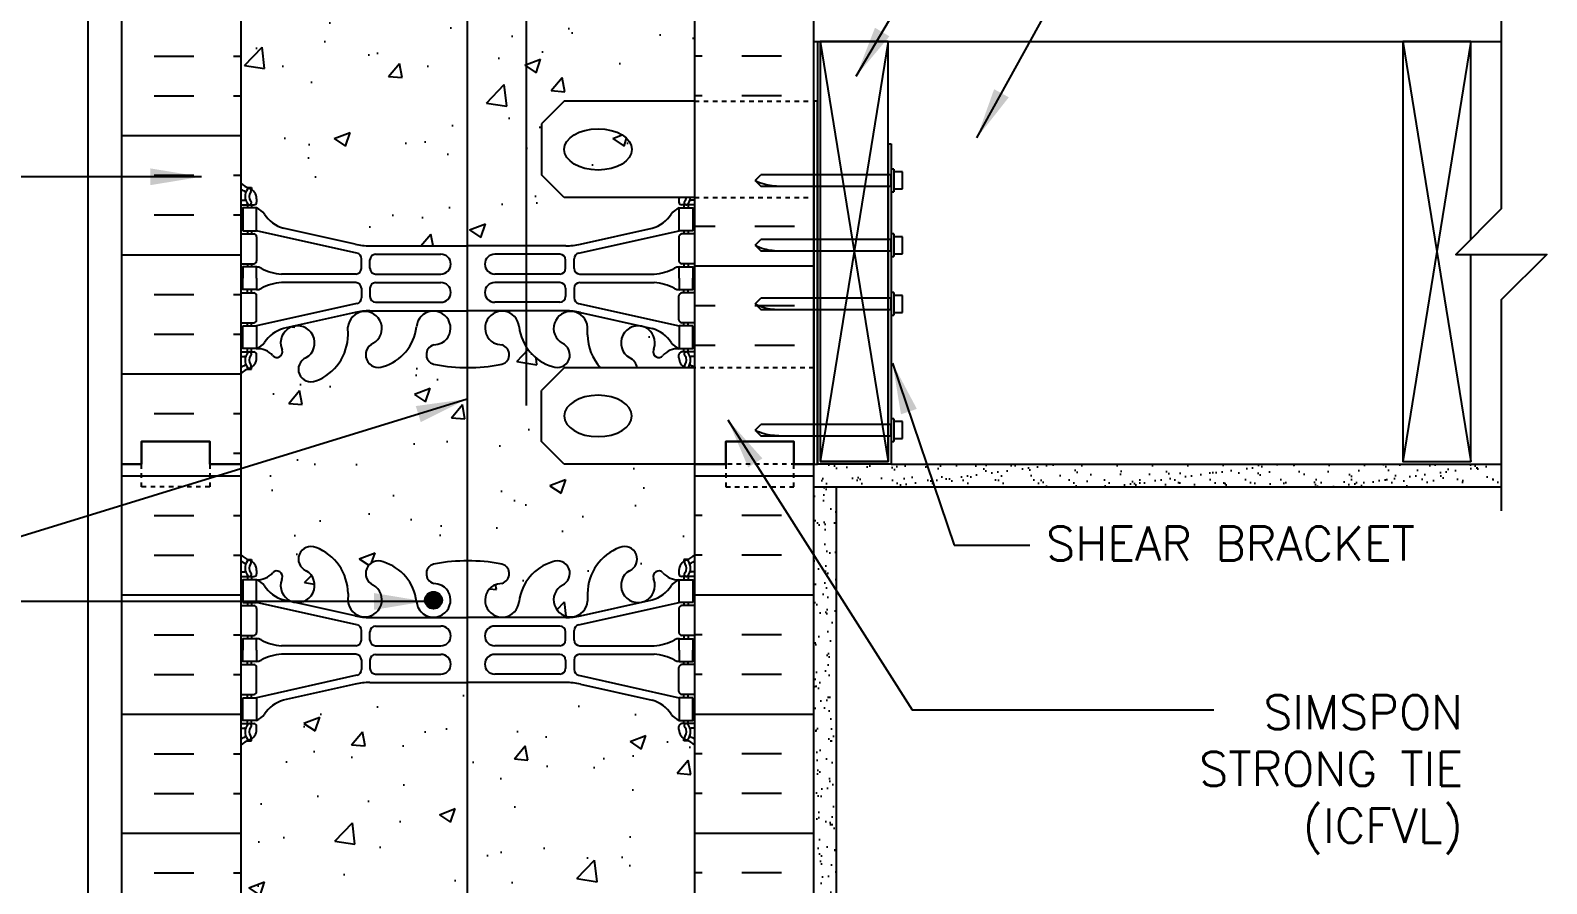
# Model space of a CAD drawing. Header units: inches. Extents: x 82.9 to 133.5, y 0.2 to 65.5.
# Drawn here: x 100.05 to 133.47, y 28.27 to 47.08 of the extents above; entities that cross this region are included whole.
import ezdxf

# ---------------------------------------------------------------- set-up
doc = ezdxf.new("R2010")
doc.units = ezdxf.units.IN
doc.header["$LTSCALE"] = 0.5
doc.header["$MEASUREMENT"] = 0
doc.linetypes.add('DASHED2', pattern=[0.375, 0.25, -0.125])
doc.linetypes.add('HIDDEN2', pattern=[0.1875, 0.125, -0.0625])
for name, color, linetype in [('HATCH', 12, 'Continuous'), ('line25', 2, 'Continuous'), ('LINE3', 3, 'Continuous'), ('LINE50', 5, 'Continuous'), ('LINE9', 9, 'Continuous'), ('TEXT', 4, 'Continuous'), ('Web_Edge', 9, 'Continuous')]:
    doc.layers.add(name, color=color, linetype=linetype)
doc.styles.add('DIM', font='romans.shx', dxfattribs={"width": 0.7})
doc.styles.add('ROMANS', font='romans.shx', dxfattribs={"height": 1.125})
doc.dimstyles.new('ext_12', dxfattribs={"dimscale": 12, "dimtxt": 0.09375, "dimasz": 0.09375, "dimexe": 0.09375, "dimexo": 0.0625, "dimgap": 0.0625, "dimtad": 1, "dimdec": 1, "dimzin": 3, "dimdsep": 46, "dimlunit": 4, "dimtxsty": 'DIM', "dimcen": 0.09, "dimdle": 0.09375, "dimclrt": 4, "dimadec": 0, "dimazin": 0, "dimtfac": 1, "dimtdec": 1, "dimtmove": 2, "dimatfit": 3, "dimfxl": 1, "dimfrac": 2, "dimtolj": 1, "dimtzin": 0, "dimarcsym": 0})
pattern_1 = [(37.5, (60.01686, 18.26224), (-0.0157483, 0.481706), [0, -0.38, 0, -0.425, 0, -0.40625]), (7.5, (60.01686, 18.26224), (0.442444, 0.7055365), [0, -0.205, 0, -0.3425, 0, -0.13125]), (327.5, (59.70936, 18.26224), (0.7785355, 0.0014148), [0, -0.125, 0, -0.45, 0, -0.5875]), (317.5, (59.70936, 18.26224), (0.7515317, 0.219419), [0, -0.0625, 0, -0.295, 0, -0.3375])]

msp = doc.modelspace()

# ---------------------------------------------------------------- hatches: boundary and pattern name
at = {"layer": 'HATCH'}
h = msp.add_hatch(dxfattribs=at)
h.set_pattern_fill('AR-CONC', color=256, scale=0.5)
h.paths.add_polyline_path([(114.693, 21.516, 0.08841), (114.547, 21.614), (114.457, 21.614), (114.457, 21.655, -0.249069), (114.347, 21.863), (114.347, 21.93, -0.414214), (114.409, 21.993), (114.457, 21.993), (114.457, 22.063), (114.352, 22.063, 0.231736), (113.994, 21.912, -0.8344), (113.783, 22.037), (113.794, 22.058, 2.155404), (113.256, 21.864, -1), (113.042, 21.353, -0.311223), (112.333, 22.369), (112.334, 22.534, 1.661382), (111.773, 22.181, -1), (111.559, 21.67, -0.30095), (110.823, 22.542, 1.661382), (110.262, 22.19, 0.055617), (110.441, 22.144, -0.843243), (110.407, 21.712, -0.047544), (109.693, 21.647, -0.047544), (108.979, 21.712, -0.843243), (108.945, 22.144, 0.055617), (109.124, 22.19, 1.661382), (108.563, 22.542, -0.30095), (107.827, 21.67, -1), (107.613, 22.181, 1.661382), (107.052, 22.534), (107.053, 22.369, -0.311223), (106.344, 21.353, -1), (106.13, 21.864, 2.155404), (105.591, 22.058), (105.603, 22.037, -0.834375), (105.392, 21.912, 0.23174), (105.034, 22.063), (104.929, 22.063), (104.929, 21.993), (104.976, 21.993, -0.414214), (105.039, 21.93), (105.039, 21.863, -0.249069), (104.929, 21.655), (104.929, 21.614), (104.839, 21.614, 0.088416), (104.693, 21.516), (104.693, 19.516), (108.568, 19.516), (109.568, 20.516), (109.568, 19.516), (109.568, 18.516), (110.568, 19.516), (114.693, 19.516)])
h.paths.add_polyline_path([(114.693, 31.324, 0.08841), (114.547, 31.421), (114.457, 31.421), (114.457, 31.463, -0.249069), (114.347, 31.67), (114.347, 31.738, -0.414214), (114.409, 31.8), (114.457, 31.8), (114.457, 31.87), (114.352, 31.87, -0.155529), (114.176, 32.004, 0.180914), (113.758, 32.316), (112.178, 32.669, 0.054974), (111.851, 32.705), (109.693, 32.705), (107.535, 32.705, 0.054974), (107.208, 32.669), (105.627, 32.316, 0.180914), (105.21, 32.004, -0.155529), (105.034, 31.87), (104.929, 31.87), (104.929, 31.8), (104.976, 31.8, -0.414214), (105.039, 31.738), (105.039, 31.67, -0.249069), (104.929, 31.463), (104.929, 31.421), (104.839, 31.421, 0.088416), (104.693, 31.324), (104.693, 25.709, 0.088416), (104.839, 25.611), (104.929, 25.611), (104.929, 25.57, -0.249069), (105.039, 25.363), (105.039, 25.295, -0.414214), (104.976, 25.233), (104.929, 25.233), (104.929, 25.163), (105.034, 25.163, -0.155529), (105.21, 25.029, 0.180914), (105.627, 24.717), (107.208, 24.364, 0.054974), (107.535, 24.328), (109.693, 24.328), (111.851, 24.328, 0.054974), (112.178, 24.364), (113.758, 24.717, 0.180914), (114.176, 25.029, -0.155529), (114.352, 25.163), (114.457, 25.163), (114.457, 25.233), (114.409, 25.233, -0.414214), (114.347, 25.295), (114.347, 25.363, -0.249069), (114.457, 25.57), (114.457, 25.611), (114.547, 25.611, 0.08841), (114.693, 25.709)])
h.paths.add_polyline_path([(114.693, 37.516), (111.818, 37.516), (111.318, 38.016), (111.318, 39.141), (111.818, 39.641), (112.617, 39.641, -0.184932), (112.333, 40.369), (112.334, 40.534, 1.661382), (111.773, 40.181, -1), (111.559, 39.67, -0.30095), (110.823, 40.542, 1.661382), (110.262, 40.19, 0.055617), (110.441, 40.144, -0.843243), (110.407, 39.712, -0.047544), (109.693, 39.647, -0.047544), (108.979, 39.712, -0.843243), (108.945, 40.144, 0.055617), (109.124, 40.19, 1.661382), (108.563, 40.542, -0.30095), (107.827, 39.67, -1), (107.613, 40.181, 1.661382), (107.052, 40.534), (107.053, 40.369, -0.311223), (106.344, 39.353, -1), (106.13, 39.864, 2.155404), (105.591, 40.058), (105.603, 40.037, -0.834375), (105.392, 39.912, 0.23174), (105.034, 40.063), (104.929, 40.063), (104.929, 39.993), (104.976, 39.993, -0.414214), (105.039, 39.93), (105.039, 39.863, -0.249069), (104.929, 39.655), (104.929, 39.614), (104.839, 39.614, 0.088416), (104.693, 39.516), (104.693, 37.516), (104.693, 35.516, 0.088416), (104.839, 35.419), (104.929, 35.419), (104.929, 35.377, -0.249069), (105.039, 35.17), (105.039, 35.103, -0.414214), (104.976, 35.04), (104.929, 35.04), (104.929, 34.97), (105.034, 34.97, 0.231736), (105.392, 35.121, -0.8344), (105.603, 34.996), (105.591, 34.974, 2.155404), (106.13, 35.169, -1), (106.344, 35.68, -0.311223), (107.053, 34.664), (107.052, 34.499, 1.661382), (107.613, 34.852, -1), (107.827, 35.363, -0.30095), (108.563, 34.49, 1.661382), (109.124, 34.843, 0.055617), (108.945, 34.889, -0.843243), (108.979, 35.321, -0.047544), (109.693, 35.386, -0.047544), (110.407, 35.321, -0.843243), (110.441, 34.889, 0.055617), (110.262, 34.843, 1.661382), (110.823, 34.49, -0.30095), (111.559, 35.363, -1), (111.773, 34.852, 1.661382), (112.334, 34.499), (112.333, 34.664, -0.311223), (113.042, 35.68, -1), (113.256, 35.169, 2.155404), (113.794, 34.974), (113.783, 34.996, -0.834375), (113.994, 35.121, 0.23174), (114.352, 34.97), (114.457, 34.97), (114.457, 35.04), (114.409, 35.04, -0.414214), (114.347, 35.103), (114.347, 35.17, -0.249069), (114.457, 35.377), (114.457, 35.419), (114.547, 35.419, 0.08841), (114.693, 35.516)])
h.paths.add_polyline_path([(113.783, 40.037), (113.794, 40.058, 2.155404), (113.256, 39.864, -0.270238), (113.424, 39.641), (114.457, 39.641), (114.457, 39.655, -0.249069), (114.347, 39.863), (114.347, 39.93, -0.414214), (114.409, 39.993), (114.457, 39.993), (114.457, 40.063), (114.352, 40.063, 0.231736), (113.994, 39.912, -0.8344)], flags=17)
h.paths.add_polyline_path([(114.693, 49.324, 0.08841), (114.547, 49.421), (114.457, 49.421), (114.457, 49.463, -0.249069), (114.347, 49.67), (114.347, 49.738, -0.414214), (114.409, 49.8), (114.457, 49.8), (114.457, 49.87), (114.352, 49.87, -0.155529), (114.176, 50.004, 0.180914), (113.758, 50.316), (112.178, 50.669, 0.054974), (111.851, 50.705), (109.693, 50.705), (107.535, 50.705, 0.054974), (107.208, 50.669), (105.627, 50.316, 0.180914), (105.21, 50.004, -0.155529), (105.034, 49.87), (104.929, 49.87), (104.929, 49.8), (104.976, 49.8, -0.414214), (105.039, 49.738), (105.039, 49.67, -0.249069), (104.929, 49.463), (104.929, 49.421), (104.839, 49.421, 0.088416), (104.693, 49.324), (104.693, 43.709, 0.088416), (104.839, 43.611), (104.929, 43.611), (104.929, 43.57, -0.249069), (105.039, 43.363), (105.039, 43.295, -0.414214), (104.976, 43.233), (104.929, 43.233), (104.929, 43.163), (105.034, 43.163, -0.155529), (105.21, 43.029, 0.180914), (105.627, 42.717), (107.208, 42.364, 0.054974), (107.535, 42.328), (109.693, 42.328), (111.851, 42.328, 0.054974), (112.178, 42.364), (113.758, 42.717, 0.180914), (114.176, 43.029, -0.155529), (114.352, 43.163), (114.457, 43.163), (114.457, 43.233), (114.409, 43.233, -0.414214), (114.347, 43.295), (114.347, 43.363, -0.028911), (114.349, 43.391), (111.818, 43.391), (111.318, 43.891), (111.318, 45.016), (111.818, 45.516), (114.693, 45.516)])
h.paths.add_polyline_path([(114.693, 55.516), (114.693, 55.545, 0.520567), (114.61, 55.545, 0.520567), (114.521, 55.545, 0.520567), (114.39, 55.545, 0.520567), (114.29, 55.503, 0.520567), (114.085, 55.503, 0.520567), (113.891, 55.503, 0.520567), (113.671, 55.503, 0.520567), (113.492, 55.503, 0.520567), (113.393, 55.503, 0.520567), (113.235, 55.503, 0.520567), (113.083, 55.503, 0.520567), (112.936, 55.503, 0.520567), (112.758, 55.503, 0.272614), (112.693, 55.533, 0.272614), (112.628, 55.503, 0.520567), (112.449, 55.503, 0.520567), (112.303, 55.503, 0.520567), (112.15, 55.503, 0.520567), (111.993, 55.503, 0.520567), (111.893, 55.503, 0.520567), (111.715, 55.503, 0.520567), (111.495, 55.503, 0.520567), (111.3, 55.503, 0.520567), (111.096, 55.503, 0.520567), (110.996, 55.545, 0.520567), (110.865, 55.545, 0.520567), (110.776, 55.545, 0.520567), (110.693, 55.545, 0.520567), (110.61, 55.545, 0.520567), (110.521, 55.545, 0.520567), (110.39, 55.545, 0.520567), (110.29, 55.503, 0.520567), (110.085, 55.503, 0.520567), (109.891, 55.503, 0.520567), (109.671, 55.503, 0.520567), (109.492, 55.503, 0.520567), (109.393, 55.503, 0.520567), (109.235, 55.503, 0.520567), (109.083, 55.503, 0.520567), (108.936, 55.503, 0.520567), (108.758, 55.503, 0.520567), (108.643, 55.503, 0.520567), (108.553, 55.503, 0.520567), (108.433, 55.503, 0.520567), (108.317, 55.503, 0.520567), (108.212, 55.503, 0.520567), (107.906, 55.503, 0.520567), (107.796, 55.503, 0.520567), (107.549, 55.503, 0.520567), (107.35, 55.503, 0.520567), (107.14, 55.503, 0.520567), (106.862, 55.503, 0.520567), (106.673, 55.503, 0.520567), (106.579, 55.503, 0.520567), (106.353, 55.503, 0.520567), (106.232, 55.503, 0.520567), (106.023, 55.503, 0.520567), (105.813, 55.503, 0.520567), (105.687, 55.503, 0.520567), (105.561, 55.503, 0.520567), (105.351, 55.503, 0.520567), (105.246, 55.503, 0.520567), (105.062, 55.503, 0.520567), (104.942, 55.503, 0.432813), (104.693, 55.516), (104.693, 53.516, 0.088416), (104.839, 53.419), (104.929, 53.419), (104.929, 53.377, -0.249069), (105.039, 53.17), (105.039, 53.103, -0.414214), (104.976, 53.04), (104.929, 53.04), (104.929, 52.97), (105.034, 52.97, 0.231736), (105.392, 53.121, -0.8344), (105.603, 52.996), (105.591, 52.974, 2.155404), (106.13, 53.169, -1), (106.344, 53.68, -0.311223), (107.053, 52.664), (107.052, 52.499, 1.661382), (107.613, 52.852, -1), (107.827, 53.363, -0.30095), (108.563, 52.49, 1.661382), (109.124, 52.843, 0.055617), (108.945, 52.889, -0.843243), (108.979, 53.321, -0.047544), (109.693, 53.386, -0.047544), (110.407, 53.321, -0.843243), (110.441, 52.889, 0.055617), (110.262, 52.843, 1.661382), (110.823, 52.49, -0.30095), (111.559, 53.363, -1), (111.773, 52.852, 1.661382), (112.334, 52.499), (112.333, 52.664, -0.311223), (113.042, 53.68, -1), (113.256, 53.169, 2.155404), (113.794, 52.974), (113.783, 52.996, -0.834375), (113.994, 53.121, 0.23174), (114.352, 52.97), (114.457, 52.97), (114.457, 53.04), (114.409, 53.04, -0.414214), (114.347, 53.103), (114.347, 53.17, -0.249069), (114.457, 53.377), (114.457, 53.419), (114.547, 53.419, 0.08841), (114.693, 53.516)])
h.paths.add_polyline_path([(114.693, 57.516, 0.08841), (114.547, 57.614), (114.457, 57.614), (114.457, 57.655, -0.249069), (114.347, 57.863), (114.347, 57.93, -0.414214), (114.409, 57.993), (114.457, 57.993), (114.457, 58.063), (114.352, 58.063, 0.231736), (113.994, 57.912, -0.8344), (113.783, 58.037), (113.794, 58.058, 2.155404), (113.256, 57.864, -1), (113.042, 57.353, -0.311223), (112.333, 58.369), (112.334, 58.534, 1.661382), (111.773, 58.181, -1), (111.559, 57.67, -0.30095), (110.823, 58.542, 1.661382), (110.262, 58.19, 0.055617), (110.441, 58.144, -0.843243), (110.407, 57.712, -0.047544), (109.693, 57.647, -0.047544), (108.979, 57.712, -0.843243), (108.945, 58.144, 0.055617), (109.124, 58.19, 1.661382), (108.563, 58.542, -0.30095), (107.827, 57.67, -1), (107.613, 58.181, 1.661382), (107.052, 58.534), (107.053, 58.369, -0.311223), (106.344, 57.353, -1), (106.13, 57.864, 2.155404), (105.591, 58.058), (105.603, 58.037, -0.834375), (105.392, 57.912, 0.23174), (105.034, 58.063), (104.929, 58.063), (104.929, 57.993), (104.976, 57.993, -0.414214), (105.039, 57.93), (105.039, 57.863, -0.249069), (104.929, 57.655), (104.929, 57.614), (104.839, 57.614, 0.088416), (104.693, 57.516), (104.693, 55.516, -0.432813), (104.942, 55.503, -0.520567), (105.062, 55.503, -0.520567), (105.246, 55.503, -0.520567), (105.351, 55.503, -0.520567), (105.561, 55.503, -0.520567), (105.687, 55.503, -0.520567), (105.813, 55.503, -0.520567), (106.023, 55.503, -0.520567), (106.232, 55.503, -0.520567), (106.353, 55.503, -0.520567), (106.579, 55.503, -0.520567), (106.673, 55.503, -0.520567), (106.862, 55.503, -0.520567), (107.14, 55.503, -0.520567), (107.35, 55.503, -0.520567), (107.549, 55.503, -0.520567), (107.796, 55.503, -0.520567), (107.906, 55.503, -0.520567), (108.212, 55.503, -0.520567), (108.317, 55.503, -0.520567), (108.433, 55.503, -0.520567), (108.553, 55.503, -0.520567), (108.643, 55.503, -0.520567), (108.758, 55.503, -0.520567), (108.936, 55.503, -0.520567), (109.083, 55.503, -0.520567), (109.235, 55.503, -0.520567), (109.393, 55.503, -0.520567), (109.492, 55.503, -0.520567), (109.671, 55.503, -0.520567), (109.891, 55.503, -0.520567), (110.085, 55.503, -0.520567), (110.29, 55.503, -0.520567), (110.39, 55.545, -0.520567), (110.521, 55.545, -0.520567), (110.61, 55.545, -0.520567), (110.693, 55.545, -0.520567), (110.776, 55.545, -0.520567), (110.865, 55.545, -0.520567), (110.996, 55.545, -0.520567), (111.096, 55.503, -0.520567), (111.3, 55.503, -0.520567), (111.495, 55.503, -0.520567), (111.715, 55.503, -0.520567), (111.893, 55.503, -0.520567), (111.993, 55.503, -0.520567), (112.15, 55.503, -0.520567), (112.303, 55.503, -0.520567), (112.449, 55.503, -0.520567), (112.628, 55.503, -0.272614), (112.693, 55.533, -0.272614), (112.758, 55.503, -0.520567), (112.936, 55.503, -0.520567), (113.083, 55.503, -0.520567), (113.235, 55.503, -0.520567), (113.393, 55.503, -0.520567), (113.492, 55.503, -0.520567), (113.671, 55.503, -0.520567), (113.891, 55.503, -0.520567), (114.085, 55.503, -0.520567), (114.29, 55.503, -0.520567), (114.39, 55.545, -0.520567), (114.521, 55.545, -0.520567), (114.61, 55.545, -0.520567), (114.693, 55.545)])
h.paths.add_polyline_path([(114.457, 61.611), (114.547, 61.611, 0.08841), (114.693, 61.709), (114.693, 64.469), (110.568, 64.469), (109.568, 63.469), (109.568, 65.469), (108.568, 64.469), (104.693, 64.469), (104.693, 61.709, 0.088416), (104.839, 61.611), (104.929, 61.611), (104.929, 61.57, -0.249069), (105.039, 61.363), (105.039, 61.295, -0.414214), (104.976, 61.233), (104.929, 61.233), (104.929, 61.163), (105.034, 61.163, -0.155529), (105.21, 61.029, 0.180914), (105.627, 60.717), (107.208, 60.364, 0.054974), (107.535, 60.328), (109.693, 60.328), (111.851, 60.328, 0.054974), (112.178, 60.364), (113.758, 60.717, 0.180914), (114.176, 61.029, -0.155529), (114.352, 61.163), (114.457, 61.163), (114.457, 61.233), (114.409, 61.233, -0.414214), (114.347, 61.295), (114.347, 61.363, -0.249069), (114.457, 61.57)])
h = msp.add_hatch(dxfattribs=at)
h.set_pattern_fill('INSUL', color=256, scale=7, style=0)
h.set_pattern_definition([(0, (-2821.4687, -359.493), (0, 2.625), []), (0, (-2821.4687, -358.618), (0, 2.625), [0.875, -0.875]), (0, (-2821.4687, -357.743), (0, 2.625), [0.875, -0.875])])
h.paths.add_polyline_path([(102.068, 37.516), (102.505, 37.516), (102.505, 38.016), (104.005, 38.016), (104.005, 37.516), (104.693, 37.516), (104.693, 55.516), (104.005, 55.516), (104.005, 56.016), (102.505, 56.016), (102.505, 55.516), (102.068, 55.516)])
h = msp.add_hatch(dxfattribs=at)
h.set_pattern_fill('INSUL', color=256, scale=7, style=0)
h.set_pattern_definition([(180, (3040.8544, -359.493), (0, 2.625), []), (180, (3040.8544, -358.618), (0, 2.625), [0.875, -0.875]), (180, (3040.8544, -357.743), (0, 2.625), [0.875, -0.875])])
h.paths.add_polyline_path([(114.693, 45.516), (117.318, 45.516), (117.318, 55.516), (116.88, 55.516), (116.88, 56.016), (115.38, 56.016), (115.38, 55.516), (114.693, 55.516)])
h = msp.add_hatch(dxfattribs=at)
h.set_pattern_fill('AR-CONC', color=256, scale=0.5, style=0)
h.set_pattern_definition([(50, (-76.9897, 24.948), (3.5863, -0.31376), [0.375, -4.125]), (355, (-76.9897, 24.948), (-0.69376, 3.76096), [0.3, -3.3]), (100.4514, (-76.6908, 24.9218), (2.89255, 3.4472), [0.3187, -3.50571]), (46.1842, (-76.9897, 25.948), (5.33621, -0.8276), [0.5625, -6.1875]), (96.6356, (-76.545, 25.879), (4.67331, 4.87059), [0.47805, -5.25856]), (351.1842, (-76.9897, 25.948), (4.67331, 4.8706), [0.45, -4.95]), (21, (-76.4897, 25.698), (2.984535, -2.013094), [0.375, -4.125]), (326, (-76.4897, 25.698), (1.21658, 3.62575), [0.3, -3.3]), (71.4514, (-76.241, 25.53), (4.20111, 1.61265), [0.3187, -3.50571]), (37.5, (-76.9897, 24.9479), (0.060799, 1.664469), [0, -3.26, 0, -3.35, 0, -3.3125]), (7.5, (-76.9897, 24.9479), (1.315348, 1.972059), [0, -1.91, 0, -3.185, 0, -1.2625]), (327.5, (-78.1047, 24.9479), (2.669112, -0.112774), [0, -1.25, 0, -3.9, 0, -5.175]), (317.5, (-78.6047, 24.948), (2.91593, 0.500525), [0, -1.625, 0, -2.59, 0, -3.675])])
edge = h.paths.add_edge_path()
edge.add_ellipse((112.564, 44.454), major_axis=(-0.746, 0), ratio=0.610344, start_angle=0, end_angle=360)
h = msp.add_hatch(dxfattribs=at)
h.set_pattern_fill('INSUL', color=256, scale=7, style=0)
h.set_pattern_definition([(0, (60.0169, 18.2622), (0, 2.625), []), (0, (60.0169, 19.1372), (0, 2.625), [0.875, -0.875]), (0, (60.0169, 20.0122), (0, 2.625), [0.875, -0.875])])
h.paths.add_polyline_path([(117.318, 43.391), (114.693, 43.391), (114.693, 39.641), (117.318, 39.641)])
h = msp.add_hatch(dxfattribs=at)
h.set_pattern_fill('INSUL', color=256, scale=7, style=0)
h.set_pattern_definition([(0, (-2821.4687, -377.493), (0, 2.625), []), (0, (-2821.4687, -376.618), (0, 2.625), [0.875, -0.875]), (0, (-2821.4687, -375.743), (0, 2.625), [0.875, -0.875])])
h.paths.add_polyline_path([(102.068, 19.516), (102.505, 19.516), (102.505, 20.016), (104.005, 20.016), (104.005, 19.516), (104.693, 19.516), (104.693, 37.516), (104.005, 37.516), (104.005, 38.016), (102.505, 38.016), (102.505, 37.516), (102.068, 37.516)])
h = msp.add_hatch(dxfattribs=at)
h.set_pattern_fill('INSUL', color=256, scale=7, style=0)
h.set_pattern_definition([(180, (3040.8544, -377.493), (0, 2.625), []), (180, (3040.8544, -376.618), (0, 2.625), [0.875, -0.875]), (180, (3040.8544, -375.743), (0, 2.625), [0.875, -0.875])])
h.paths.add_polyline_path([(117.318, 19.516), (116.88, 19.516), (116.88, 20.016), (115.38, 20.016), (115.38, 19.516), (114.693, 19.516), (114.693, 37.516), (115.38, 37.516), (115.38, 38.016), (116.88, 38.016), (116.88, 37.516), (117.318, 37.516)])
h = msp.add_hatch(dxfattribs=at)
h.set_pattern_fill('AR-SAND', color=256, scale=0.25, style=0)
h.set_pattern_definition(pattern_1)
h.paths.add_polyline_path([(132.469, 37.016), (132.469, 37.516), (119.023, 37.516), (117.398, 37.516), (117.318, 37.516), (117.318, 37.016)])
h = msp.add_hatch(dxfattribs=at)
h.set_pattern_fill('AR-SAND', color=256, scale=0.25, style=0)
h.set_pattern_definition(pattern_1)
h.paths.add_polyline_path([(117.818, 37.016), (117.318, 37.016), (117.318, 19.516), (117.818, 19.516)])
at = {"layer": 'LINE3'}
msp.add_hatch(color=256, dxfattribs=at).paths.add_polyline_path([(108.749, 34.518, 1), (109.124, 34.518, 1)])

# ---------------------------------------------------------------- linework, layer by layer
at = {"layer": 'HATCH'}
for p, q in [((117.46, 46.829), (118.96, 37.579)), ((118.96, 46.829), (117.46, 37.579)), ((130.297, 46.829), (131.797, 37.579)), ((131.797, 46.829), (130.297, 37.579))]:
    msp.add_line(p, q, dxfattribs=at)
at = {"layer": 'line25'}
for p, q in [((104.693, 55.516), (104.693, 37.516)), ((114.693, 31.891), (114.693, 55.516)), ((117.318, 46.829), (132.469, 46.829)), ((118.96, 44.579), (118.96, 37.579)), ((104.693, 37.516), (104.693, 19.516)), ((118.96, 37.579), (117.46, 37.579)), ((119.023, 37.516), (132.469, 37.516)), ((119.023, 37.516), (120.335, 37.516)), ((114.693, 19.516), (114.693, 31.891))]:
    msp.add_line(p, q, dxfattribs=at)
at = {"layer": 'line25', "color": 9}
for p, q in [((116.023, 43.77), (116.148, 43.895)), ((119.085, 44.02), (119.023, 44.02)), ((119.023, 44.02), (119.023, 43.52)), ((119.085, 44.02), (119.085, 43.52)), ((119.273, 43.958), (119.085, 43.958)), ((119.273, 43.583), (119.273, 43.958)), ((116.023, 43.77), (116.148, 43.645)), ((119.023, 43.52), (119.085, 43.52)), ((119.085, 43.583), (119.273, 43.583)), ((116.023, 42.342), (116.148, 42.467)), ((119.085, 42.592), (119.023, 42.592)), ((119.023, 42.592), (119.023, 42.092)), ((119.085, 42.592), (119.085, 42.092)), ((119.273, 42.529), (119.085, 42.529)), ((119.273, 42.154), (119.273, 42.529)), ((116.023, 42.342), (116.148, 42.217)), ((119.085, 42.154), (119.273, 42.154)), ((119.023, 42.092), (119.085, 42.092)), ((116.023, 41.048), (116.148, 41.173)), ((119.085, 41.298), (119.023, 41.298)), ((119.023, 41.298), (119.023, 40.798)), ((119.085, 41.298), (119.085, 40.798)), ((119.273, 41.235), (119.085, 41.235)), ((119.273, 40.86), (119.273, 41.235)), ((116.023, 41.048), (116.148, 40.923)), ((119.023, 40.798), (119.085, 40.798)), ((119.085, 40.86), (119.273, 40.86)), ((119.085, 38.519), (119.023, 38.519)), ((119.023, 38.519), (119.023, 38.019)), ((119.085, 38.519), (119.085, 38.019)), ((119.273, 38.456), (119.085, 38.456)), ((119.273, 38.081), (119.273, 38.456)), ((116.023, 38.269), (116.148, 38.394)), ((116.023, 38.269), (116.148, 38.144)), ((119.023, 38.019), (119.085, 38.019)), ((119.085, 38.081), (119.273, 38.081))]:
    msp.add_line(p, q, dxfattribs=at)
at = {"layer": 'line25'}
msp.add_lwpolyline([(117.46, 37.579), (118.96, 37.579), (118.96, 46.829), (117.46, 46.829)], close=True, dxfattribs=at)
msp.add_lwpolyline([(131.797, 42.47), (131.797, 46.829), (130.297, 46.829), (130.297, 37.579), (131.797, 37.579), (131.797, 42.141)], dxfattribs=at)
at = {"layer": 'line25', "color": 9}
for points in [[(116.148, 43.645), (119.023, 43.645), (119.023, 43.895), (116.148, 43.895)], [(116.148, 42.217), (119.023, 42.217), (119.023, 42.467), (116.148, 42.467)], [(116.148, 40.923), (119.023, 40.923), (119.023, 41.173), (116.148, 41.173)], [(116.148, 38.144), (119.023, 38.144), (119.023, 38.394), (116.148, 38.394)]]:
    msp.add_lwpolyline(points, dxfattribs=at)
for points in [[(116.023, 43.77), (116.221, 43.693), (116.592, 43.645)], [(116.023, 42.342), (116.221, 42.264), (116.592, 42.217)], [(116.023, 41.048), (116.221, 40.97), (116.592, 40.923)], [(116.023, 38.269), (116.221, 38.191), (116.592, 38.144)]]:
    msp.add_spline(points, degree=3, dxfattribs=at)
at = {"layer": 'LINE3'}
for p, q in [((110.977, 64.469), (110.977, 38.811)), ((109.676, 54.01), (109.676, 18.624))]:
    msp.add_line(p, q, dxfattribs=at)
msp.add_circle((108.937, 34.518), 0.188, dxfattribs=at)
at = {"layer": 'LINE50'}
for p, q in [((102.068, 37.516), (102.068, 55.516)), ((117.318, 37.516), (117.318, 55.516)), ((102.068, 19.516), (102.068, 37.516)), ((117.318, 19.516), (117.318, 37.516))]:
    msp.add_line(p, q, dxfattribs=at)
for points in [[(104.693, 37.516), (104.005, 37.516), (104.005, 38.016), (102.505, 38.016), (102.505, 37.516), (102.068, 37.516)], [(102.068, 37.516), (102.505, 37.516), (102.505, 38.016), (104.005, 38.016), (104.005, 37.516), (104.693, 37.516)], [(114.693, 37.516), (115.38, 37.516), (115.38, 38.016), (116.88, 38.016), (116.88, 37.516), (117.318, 37.516)], [(117.318, 37.516), (116.88, 37.516), (116.88, 38.016), (115.38, 38.016), (115.38, 37.516), (114.693, 37.516)]]:
    msp.add_lwpolyline(points, dxfattribs=at)
at = {"layer": 'LINE9'}
for p, q in [((101.318, 64.469), (101.318, 19.516)), ((117.398, 46.829), (117.398, 37.516)), ((111.818, 45.516), (111.318, 45.016)), ((114.693, 45.516), (111.818, 45.516)), ((118.96, 44.579), (119.023, 44.579)), ((119.023, 44.579), (119.023, 37.516)), ((111.818, 43.391), (111.318, 43.891)), ((114.693, 43.391), (111.818, 43.391)), ((111.818, 39.641), (111.318, 39.141)), ((114.693, 39.641), (111.818, 39.641)), ((111.818, 37.516), (111.318, 38.016)), ((114.693, 37.516), (111.818, 37.516)), ((119.023, 37.516), (117.398, 37.516)), ((117.318, 37.016), (132.469, 37.016)), ((117.818, 19.516), (117.818, 37.016))]:
    msp.add_line(p, q, dxfattribs=at)
at = {"layer": 'LINE9', "linetype": 'HIDDEN2'}
for p, q in [((114.693, 45.516), (117.318, 45.516)), ((114.693, 43.391), (117.318, 43.391)), ((117.318, 39.641), (114.693, 39.641)), ((117.318, 37.516), (114.693, 37.516))]:
    msp.add_line(p, q, dxfattribs=at)
at = {"layer": 'LINE9'}
for points in [[(132.469, 48.266), (132.469, 45.899)], [(132.469, 46.829), (132.469, 43.141), (131.469, 42.141), (133.469, 42.141), (132.469, 41.141), (132.469, 36.487)], [(111.318, 45.016), (111.318, 43.891)], [(111.318, 38.016), (111.318, 39.141)]]:
    msp.add_lwpolyline(points, dxfattribs=at)
msp.add_lwpolyline([(117.318, 37.516), (117.398, 37.516), (117.398, 45.516), (117.318, 45.516)], close=True, dxfattribs=at)
at = {"layer": 'LINE9', "linetype": 'DASHED2', "ltscale": 0.15}
for points in [[(104.005, 37.516), (104.005, 37.516), (104.005, 37.016), (102.505, 37.016), (102.505, 37.516), (102.505, 37.516)], [(115.38, 37.516), (115.38, 37.516), (115.38, 37.016), (116.88, 37.016), (116.88, 37.516), (116.88, 37.516)]]:
    msp.add_lwpolyline(points, dxfattribs=at)
at = {"layer": 'LINE9'}
msp.add_ellipse((112.564, 44.454), major_axis=(-0.746, 0), ratio=0.610344, dxfattribs=at)
at = {"layer": 'LINE9', "extrusion": (0, 0, -1)}
msp.add_ellipse((112.564, 38.579), major_axis=(-0.746, 0), ratio=0.610344, dxfattribs=at)
at = {"layer": 'Web_Edge'}
for p, q in [((104.839, 43.611), (104.929, 43.611)), ((104.929, 43.611), (104.929, 43.57)), ((104.693, 43.333), (104.771, 43.333)), ((104.693, 43.233), (104.976, 43.233)), ((104.839, 43.233), (104.839, 43.163)), ((104.929, 43.233), (104.929, 43.163)), ((105.039, 43.363), (105.039, 43.295)), ((114.347, 43.363), (114.347, 43.295)), ((114.693, 43.233), (114.409, 43.233)), ((114.457, 43.233), (114.457, 43.163)), ((114.547, 43.233), (114.547, 43.163)), ((114.693, 43.333), (114.615, 43.333)), ((104.693, 42.593), (104.976, 42.593)), ((104.839, 42.663), (104.839, 42.593)), ((104.929, 42.663), (104.929, 42.593)), ((107.251, 42.166), (105.034, 42.663)), ((105.039, 42.53), (105.039, 41.995)), ((107.208, 42.364), (105.627, 42.717)), ((112.134, 42.166), (114.352, 42.663)), ((112.178, 42.364), (113.758, 42.717)), ((114.347, 42.53), (114.347, 41.995)), ((114.693, 42.593), (114.409, 42.593)), ((114.457, 42.663), (114.457, 42.593)), ((114.547, 42.663), (114.547, 42.593)), ((107.535, 42.328), (109.693, 42.328)), ((107.662, 42.142), (109.101, 42.142)), ((111.851, 42.328), (109.693, 42.328)), ((111.724, 42.142), (110.285, 42.142)), ((104.693, 41.933), (104.976, 41.933)), ((104.839, 41.933), (104.839, 41.863)), ((104.929, 41.933), (104.929, 41.863)), ((107.349, 41.832), (107.349, 42.044)), ((107.537, 41.833), (107.537, 42.017)), ((111.849, 41.833), (111.849, 42.017)), ((112.037, 41.832), (112.037, 42.044)), ((114.693, 41.933), (114.409, 41.933)), ((114.457, 41.933), (114.457, 41.863)), ((114.547, 41.933), (114.547, 41.863)), ((107.224, 41.707), (105.587, 41.707)), ((107.224, 41.518), (105.587, 41.518)), ((107.662, 41.708), (109.101, 41.708)), ((107.662, 41.518), (109.101, 41.518)), ((111.724, 41.708), (110.285, 41.708)), ((111.724, 41.518), (110.285, 41.518)), ((112.162, 41.707), (113.799, 41.707)), ((112.162, 41.518), (113.799, 41.518)), ((104.693, 41.293), (104.976, 41.293)), ((104.839, 41.293), (104.839, 41.363)), ((104.929, 41.293), (104.929, 41.363)), ((105.039, 40.695), (105.039, 41.23)), ((107.349, 41.393), (107.349, 41.181)), ((107.537, 41.393), (107.537, 41.209)), ((111.849, 41.393), (111.849, 41.209)), ((112.037, 41.393), (112.037, 41.181)), ((114.347, 40.695), (114.347, 41.23)), ((114.693, 41.293), (114.409, 41.293)), ((114.457, 41.293), (114.457, 41.363)), ((114.547, 41.293), (114.547, 41.363)), ((107.251, 41.059), (105.034, 40.563)), ((107.208, 40.861), (105.627, 40.508)), ((107.535, 40.897), (109.693, 40.897)), ((107.662, 41.084), (109.101, 41.084)), ((111.851, 40.897), (109.693, 40.897)), ((111.724, 41.084), (110.285, 41.084)), ((112.134, 41.059), (114.352, 40.563)), ((112.178, 40.861), (113.758, 40.508)), ((104.693, 40.633), (104.976, 40.633)), ((104.839, 40.563), (104.839, 40.633)), ((104.929, 40.563), (104.929, 40.633)), ((107.053, 40.369), (107.052, 40.534)), ((112.333, 40.369), (112.334, 40.534)), ((114.693, 40.633), (114.409, 40.633)), ((114.457, 40.563), (114.457, 40.633)), ((114.547, 40.563), (114.547, 40.633)), ((104.693, 39.993), (104.976, 39.993)), ((104.693, 39.893), (104.771, 39.893)), ((104.839, 39.993), (104.839, 40.063)), ((104.929, 39.993), (104.929, 40.063)), ((105.039, 39.863), (105.039, 39.93)), ((105.591, 40.058), (105.603, 40.037)), ((113.794, 40.058), (113.783, 40.037)), ((114.347, 39.863), (114.347, 39.93)), ((114.693, 39.993), (114.409, 39.993)), ((114.457, 39.993), (114.457, 40.063)), ((114.547, 39.993), (114.547, 40.063)), ((114.693, 39.893), (114.615, 39.893)), ((104.839, 39.614), (104.929, 39.614)), ((104.929, 39.614), (104.929, 39.655)), ((114.457, 39.641), (114.457, 39.655)), ((104.693, 35.14), (104.771, 35.14)), ((104.839, 35.419), (104.929, 35.419)), ((104.929, 35.419), (104.929, 35.377)), ((105.039, 35.17), (105.039, 35.103)), ((114.347, 35.17), (114.347, 35.103)), ((114.547, 35.419), (114.457, 35.419)), ((114.457, 35.419), (114.457, 35.377)), ((114.693, 35.14), (114.615, 35.14)), ((104.693, 35.04), (104.976, 35.04)), ((104.839, 35.04), (104.839, 34.97)), ((104.929, 35.04), (104.929, 34.97)), ((105.591, 34.974), (105.603, 34.996)), ((113.794, 34.974), (113.783, 34.996)), ((114.693, 35.04), (114.409, 35.04)), ((114.457, 35.04), (114.457, 34.97)), ((114.547, 35.04), (114.547, 34.97)), ((104.839, 34.47), (104.839, 34.4)), ((104.929, 34.47), (104.929, 34.4)), ((107.251, 33.974), (105.034, 34.47)), ((107.208, 34.172), (105.627, 34.525)), ((107.053, 34.664), (107.052, 34.499)), ((112.134, 33.974), (114.352, 34.47)), ((112.178, 34.172), (113.758, 34.525)), ((112.333, 34.664), (112.334, 34.499)), ((114.457, 34.47), (114.457, 34.4)), ((114.547, 34.47), (114.547, 34.4)), ((104.693, 34.4), (104.976, 34.4)), ((105.039, 34.338), (105.039, 33.803)), ((107.535, 34.136), (109.693, 34.136)), ((111.851, 34.136), (109.693, 34.136)), ((114.347, 34.338), (114.347, 33.803)), ((114.693, 34.4), (114.409, 34.4)), ((107.349, 33.639), (107.349, 33.852)), ((107.537, 33.64), (107.537, 33.824)), ((107.662, 33.949), (109.101, 33.949)), ((111.724, 33.949), (110.285, 33.949)), ((111.849, 33.64), (111.849, 33.824)), ((112.037, 33.639), (112.037, 33.852)), ((104.693, 33.74), (104.976, 33.74)), ((104.839, 33.74), (104.839, 33.67)), ((104.929, 33.74), (104.929, 33.67)), ((107.224, 33.514), (105.587, 33.514)), ((107.662, 33.515), (109.101, 33.515)), ((111.724, 33.515), (110.285, 33.515)), ((112.162, 33.514), (113.799, 33.514)), ((114.693, 33.74), (114.409, 33.74)), ((114.457, 33.74), (114.457, 33.67)), ((114.547, 33.74), (114.547, 33.67)), ((104.693, 33.1), (104.976, 33.1)), ((104.839, 33.1), (104.839, 33.17)), ((104.929, 33.1), (104.929, 33.17)), ((107.224, 33.326), (105.587, 33.326)), ((107.349, 33.201), (107.349, 32.989)), ((107.537, 33.2), (107.537, 33.016)), ((107.662, 33.325), (109.101, 33.325)), ((111.724, 33.325), (110.285, 33.325)), ((111.849, 33.2), (111.849, 33.016)), ((112.037, 33.201), (112.037, 32.989)), ((112.162, 33.326), (113.799, 33.326)), ((114.693, 33.1), (114.409, 33.1)), ((114.457, 33.1), (114.457, 33.17)), ((114.547, 33.1), (114.547, 33.17)), ((107.251, 32.867), (105.034, 32.37)), ((105.039, 32.503), (105.039, 33.038)), ((107.662, 32.891), (109.101, 32.891)), ((111.724, 32.891), (110.285, 32.891)), ((112.134, 32.867), (114.352, 32.37)), ((114.347, 32.503), (114.347, 33.038)), ((104.693, 32.44), (104.976, 32.44)), ((104.839, 32.37), (104.839, 32.44)), ((104.929, 32.37), (104.929, 32.44)), ((107.208, 32.669), (105.627, 32.316)), ((107.535, 32.705), (109.693, 32.705)), ((111.851, 32.705), (109.693, 32.705)), ((112.178, 32.669), (113.758, 32.316)), ((114.693, 32.44), (114.409, 32.44)), ((114.457, 32.37), (114.457, 32.44)), ((114.547, 32.37), (114.547, 32.44)), ((104.693, 31.8), (104.976, 31.8)), ((104.839, 31.8), (104.839, 31.87)), ((104.929, 31.8), (104.929, 31.87)), ((114.693, 31.8), (114.409, 31.8)), ((114.457, 31.8), (114.457, 31.87)), ((114.547, 31.8), (114.547, 31.87)), ((104.693, 31.7), (104.771, 31.7)), ((104.839, 31.421), (104.929, 31.421)), ((104.929, 31.421), (104.929, 31.463)), ((105.039, 31.67), (105.039, 31.738)), ((114.347, 31.67), (114.347, 31.738)), ((114.457, 31.421), (114.457, 31.463)), ((114.547, 31.421), (114.457, 31.421)), ((114.693, 31.7), (114.615, 31.7))]:
    msp.add_line(p, q, dxfattribs=at)
for points in [[(104.734, 42.663), (105.034, 42.663), (105.034, 43.163), (104.734, 43.163)], [(114.652, 42.663), (114.352, 42.663), (114.352, 43.163), (114.652, 43.163)], [(104.734, 40.563), (105.034, 40.563), (105.034, 40.063), (104.734, 40.063)], [(114.652, 40.563), (114.352, 40.563), (114.352, 40.063), (114.652, 40.063)], [(104.734, 34.47), (105.034, 34.47), (105.034, 34.97), (104.734, 34.97)], [(114.652, 34.47), (114.352, 34.47), (114.352, 34.97), (114.652, 34.97)], [(104.734, 32.37), (105.034, 32.37), (105.034, 31.87), (104.734, 31.87)], [(114.652, 32.37), (114.352, 32.37), (114.352, 31.87), (114.652, 31.87)]]:
    msp.add_lwpolyline(points, close=True, dxfattribs=at)
for points in [[(105.034, 41.613), (105.034, 41.863), (104.734, 41.863), (104.734, 41.613)], [(114.352, 41.613), (114.352, 41.863), (114.652, 41.863), (114.652, 41.613)], [(105.034, 41.613), (105.034, 41.363), (104.734, 41.363), (104.734, 41.613)], [(114.352, 41.613), (114.352, 41.363), (114.652, 41.363), (114.652, 41.613)], [(105.034, 33.42), (105.034, 33.67), (104.734, 33.67), (104.734, 33.42)], [(105.034, 33.42), (105.034, 33.17), (104.734, 33.17), (104.734, 33.42)], [(114.352, 33.42), (114.352, 33.67), (114.652, 33.67), (114.652, 33.42)], [(114.352, 33.42), (114.352, 33.17), (114.652, 33.17), (114.652, 33.42)]]:
    msp.add_lwpolyline(points, dxfattribs=at)
for centre, radius, start, end in [((105.039, 44.07), 0.5, 226.2109, 250.5288), ((105.039, 44.07), 0.6, 234.7832, 245.0748), ((105.033, 43.417), 0.25, 140.1145, 222.4609), ((104.777, 43.507), 0.021, 343.464, 63.9957), ((104.875, 43.548), 0.045, 321.448, 139.1879), ((104.789, 43.363), 0.25, 0, 70.5288), ((105.033, 43.417), 0.16, 140.0001, 222.4609), ((104.771, 43.352), 0.0196, 269.4032, 15.4901), ((104.881, 43.279), 0.045, 222.4609, 42.4609), ((104.976, 43.295), 0.0625, 270, 0), ((104.911, 42.82), 0.364, 34.9775, 70.3387), ((114.474, 42.82), 0.364, 109.6613, 145.0225), ((114.597, 43.363), 0.25, 173.3758, 180), ((114.409, 43.295), 0.0625, 180, 270), ((114.504, 43.279), 0.045, 137.5391, 317.5391), ((114.353, 43.417), 0.16, 317.5391, 350.7495), ((114.353, 43.417), 0.25, 317.5391, 354.0949), ((114.615, 43.352), 0.0196, 164.5099, 270.5968), ((105.835, 43.431), 0.743, 212.7919, 253.8107), ((113.551, 43.431), 0.743, 286.1893, 327.2081), ((104.976, 42.53), 0.0625, 0, 90), ((114.409, 42.53), 0.0625, 90, 180), ((107.535, 43.828), 1.5, 257.4135, 270), ((107.224, 42.044), 0.125, 0, 77.3767), ((107.662, 42.017), 0.125, 90, 180), ((109.101, 41.925), 0.217, 270, 90), ((110.285, 41.925), 0.217, 90, 270), ((111.724, 42.017), 0.125, 0, 90), ((111.851, 43.828), 1.5, 270, 282.5865), ((112.162, 42.044), 0.125, 102.6233, 180), ((104.976, 41.995), 0.0625, 270, 0), ((105.03, 41.644), 0.219, 60.4937, 88.92), ((105.675, 42.874), 1.17, 242.6365, 265.6505), ((107.224, 41.832), 0.125, 270, 0), ((107.662, 41.833), 0.125, 180, 270), ((111.724, 41.833), 0.125, 270, 360), ((112.162, 41.832), 0.125, 180, 270), ((113.71, 42.874), 1.17, 274.3495, 297.3635), ((114.356, 41.644), 0.219, 91.08, 119.5063), ((114.409, 41.995), 0.0625, 180, 270), ((105.675, 40.352), 1.17, 94.3495, 117.3635), ((107.224, 41.393), 0.125, 0, 90), ((107.662, 41.393), 0.125, 90, 180), ((109.101, 41.301), 0.217, 270, 90), ((110.285, 41.301), 0.217, 90, 270), ((111.724, 41.393), 0.125, 0, 90), ((112.162, 41.393), 0.125, 90, 180), ((113.71, 40.352), 1.17, 62.6365, 85.6505), ((104.976, 41.23), 0.0625, 0, 90), ((105.03, 41.581), 0.219, 271.08, 299.5063), ((107.224, 41.181), 0.125, 282.6233, 0), ((107.662, 41.209), 0.125, 180, 270), ((111.724, 41.209), 0.125, 270, 0), ((112.162, 41.181), 0.125, 180, 257.3767), ((114.356, 41.581), 0.219, 240.4937, 268.92), ((114.409, 41.23), 0.0625, 90, 180), ((107.426, 40.506), 0.375, 299.9315, 175.7552), ((107.535, 39.397), 1.5, 90, 102.5865), ((108.937, 40.515), 0.375, 299.9315, 175.7552), ((110.449, 40.515), 0.375, 4.2448, 240.0685), ((111.96, 40.506), 0.375, 4.2448, 240.0685), ((111.851, 39.397), 1.5, 77.4135, 90), ((104.976, 40.695), 0.0625, 270, 0), ((105.835, 39.794), 0.743, 106.1893, 147.2081), ((105.943, 40.189), 0.375, 299.9315, 200.3757), ((107.536, 40.662), 1.034, 286.3365, 353.3331), ((111.85, 40.662), 1.034, 186.6669, 253.6635), ((113.443, 40.189), 0.375, 339.6243, 240.0685), ((113.551, 39.794), 0.743, 32.7919, 73.8107), ((114.409, 40.695), 0.0625, 180, 270), ((104.911, 40.405), 0.364, 289.6613, 325.0225), ((105.961, 40.375), 1.092, 290.5175, 359.6668), ((107.72, 39.926), 0.277, 112.68, 292.68), ((108.999, 39.931), 0.22, 104.2604, 264.8165), ((108.83, 40.97), 0.834, 277.8937, 290.6271), ((110.556, 40.97), 0.834, 249.3729, 262.1063), ((110.387, 39.931), 0.22, 275.1835, 75.7396), ((111.666, 39.926), 0.277, 247.32, 67.32), ((113.425, 40.375), 1.092, 180.3332, 222.2431), ((114.474, 40.405), 0.364, 214.9775, 250.3387), ((104.771, 39.873), 0.0196, 344.5099, 90.5968), ((105.033, 39.808), 0.25, 137.5391, 219.8855), ((104.881, 39.946), 0.045, 317.5391, 137.5391), ((104.789, 39.863), 0.25, 289.4712, 360), ((105.033, 39.808), 0.16, 137.5391, 219.9999), ((104.976, 39.93), 0.0625, 360, 90), ((105.059, 39.622), 0.441, 41.0127, 93.2024), ((105.486, 39.994), 0.125, 221.0127, 20.3757), ((106.237, 39.608), 0.277, 112.68, 292.68), ((113.149, 39.608), 0.277, 6.8308, 67.32), ((113.9, 39.994), 0.125, 159.6243, 318.9873), ((114.327, 39.622), 0.441, 86.7976, 138.9873), ((114.409, 39.93), 0.0625, 90, 180), ((114.597, 39.863), 0.25, 180, 242.2077), ((114.504, 39.946), 0.045, 42.4609, 222.4609), ((114.353, 39.808), 0.16, 320.0001, 42.4609), ((114.353, 39.808), 0.25, 320.1145, 42.4609), ((114.615, 39.873), 0.0196, 89.4032, 195.4901), ((105.039, 39.155), 0.6, 114.9252, 125.2168), ((105.039, 39.155), 0.5, 109.4712, 133.7891), ((104.777, 39.718), 0.021, 296.0043, 16.536), ((104.875, 39.677), 0.045, 220.8121, 38.552), ((109.676, 43.424), 3.777, 259.3725, 270.2606), ((109.71, 43.424), 3.777, 269.7394, 280.6275), ((114.511, 39.677), 0.045, 141.448, 232.4929), ((114.511, 39.677), 0.045, 307.5071, 319.1879), ((114.609, 39.718), 0.021, 163.464, 243.9957), ((114.347, 39.155), 0.6, 54.7832, 65.0748), ((105.039, 35.877), 0.5, 226.2109, 250.5288), ((106.237, 35.424), 0.277, 67.32, 247.32), ((105.961, 34.658), 1.092, 0.3332, 69.4825), ((113.425, 34.658), 1.092, 110.5175, 179.6668), ((113.149, 35.424), 0.277, 292.68, 112.68), ((114.347, 35.877), 0.5, 289.4712, 313.7878), ((105.039, 35.877), 0.6, 234.7832, 245.0748), ((104.771, 35.16), 0.0196, 269.4032, 15.4901), ((105.033, 35.225), 0.25, 140.1145, 222.4609), ((104.777, 35.314), 0.021, 343.464, 63.9957), ((104.875, 35.356), 0.045, 321.448, 139.1879), ((104.881, 35.086), 0.045, 222.4609, 42.4609), ((104.789, 35.17), 0.25, 0, 70.5288), ((105.033, 35.225), 0.16, 140.0001, 222.4609), ((104.976, 35.103), 0.0625, 270, 0), ((105.059, 35.411), 0.441, 266.7976, 318.9873), ((105.486, 35.039), 0.125, 339.6243, 138.9873), ((105.943, 34.844), 0.375, 159.6243, 60.0685), ((107.72, 35.107), 0.277, 67.32, 247.32), ((107.536, 34.37), 1.034, 6.6669, 73.6635), ((108.999, 35.102), 0.22, 95.1835, 255.7396), ((109.676, 31.608), 3.777, 89.7394, 100.6275), ((109.71, 31.608), 3.777, 79.3725, 90.2606), ((110.387, 35.102), 0.22, 284.2604, 84.8165), ((111.85, 34.37), 1.034, 106.3365, 173.3331), ((111.666, 35.107), 0.277, 292.68, 112.68), ((113.443, 34.844), 0.375, 119.9315, 20.3757), ((113.9, 35.039), 0.125, 41.0127, 200.3757), ((114.327, 35.411), 0.441, 221.0127, 273.2024), ((114.597, 35.17), 0.25, 109.4712, 180), ((114.409, 35.103), 0.0625, 180, 270), ((114.504, 35.086), 0.045, 137.5391, 317.5391), ((114.511, 35.356), 0.045, 40.8121, 218.552), ((114.353, 35.225), 0.16, 317.5391, 39.9999), ((114.353, 35.225), 0.25, 317.5391, 39.8855), ((114.609, 35.314), 0.021, 116.0043, 196.536), ((114.615, 35.16), 0.0196, 164.5099, 270.5968), ((114.347, 35.877), 0.6, 294.9252, 305.2168), ((104.911, 34.628), 0.364, 34.9775, 70.3387), ((105.835, 35.239), 0.743, 212.7919, 253.8107), ((107.426, 34.527), 0.375, 184.2448, 60.0685), ((108.937, 34.518), 0.375, 184.2448, 60.0685), ((108.83, 34.063), 0.834, 69.3729, 82.1063), ((110.449, 34.518), 0.375, 119.9315, 355.7552), ((110.556, 34.063), 0.834, 97.8937, 110.6271), ((111.96, 34.527), 0.375, 119.9315, 355.7552), ((113.551, 35.239), 0.743, 286.1893, 327.2081), ((114.474, 34.628), 0.364, 109.6613, 145.0225), ((104.976, 34.338), 0.0625, 0, 90), ((107.535, 35.636), 1.5, 257.4135, 270), ((111.851, 35.636), 1.5, 270, 282.5865), ((114.409, 34.338), 0.0625, 90, 180), ((104.976, 33.803), 0.0625, 270, 0), ((107.224, 33.852), 0.125, 0, 77.3767), ((107.662, 33.824), 0.125, 90, 180), ((109.101, 33.732), 0.217, 270, 90), ((110.285, 33.732), 0.217, 90, 270), ((111.724, 33.824), 0.125, 0, 90), ((112.162, 33.852), 0.125, 102.6233, 180), ((114.409, 33.803), 0.0625, 180, 270), ((105.03, 33.452), 0.219, 60.4937, 88.92), ((105.675, 34.681), 1.17, 242.6365, 265.6505), ((107.224, 33.639), 0.125, 270, 0), ((107.662, 33.64), 0.125, 180, 270), ((111.724, 33.64), 0.125, 270, 360), ((112.162, 33.639), 0.125, 180, 270), ((113.71, 34.681), 1.17, 274.3495, 297.3635), ((114.356, 33.452), 0.219, 91.08, 119.5063), ((104.976, 33.038), 0.0625, 0, 90), ((105.03, 33.389), 0.219, 271.08, 299.5063), ((105.675, 32.159), 1.17, 94.3495, 117.3635), ((107.224, 33.201), 0.125, 0, 90), ((107.662, 33.2), 0.125, 90, 180), ((109.101, 33.108), 0.217, 270, 90), ((110.285, 33.108), 0.217, 90, 270), ((111.724, 33.2), 0.125, 0, 90), ((112.162, 33.201), 0.125, 90, 180), ((113.71, 32.159), 1.17, 62.6365, 85.6505), ((114.356, 33.389), 0.219, 240.4937, 268.92), ((114.409, 33.038), 0.0625, 90, 180), ((107.224, 32.989), 0.125, 282.6233, 0), ((107.662, 33.016), 0.125, 180, 270), ((111.724, 33.016), 0.125, 270, 0), ((112.162, 32.989), 0.125, 180, 257.3767), ((104.976, 32.503), 0.0625, 270, 0), ((107.535, 31.205), 1.5, 90, 102.5865), ((111.851, 31.205), 1.5, 77.4135, 90), ((114.409, 32.503), 0.0625, 180, 270), ((105.835, 31.602), 0.743, 106.1893, 147.2081), ((113.551, 31.602), 0.743, 32.7919, 73.8107), ((105.033, 31.616), 0.25, 137.5391, 219.8855), ((104.881, 31.754), 0.045, 317.5391, 137.5391), ((104.976, 31.738), 0.0625, 360, 90), ((104.911, 32.213), 0.364, 289.6613, 325.0225), ((114.474, 32.213), 0.364, 214.9775, 250.3387), ((114.409, 31.738), 0.0625, 90, 180), ((114.504, 31.754), 0.045, 42.4609, 222.4609), ((114.353, 31.616), 0.25, 320.1145, 42.4609), ((105.039, 30.963), 0.6, 114.9252, 125.2168), ((105.039, 30.963), 0.5, 109.4712, 133.7891), ((104.771, 31.681), 0.0196, 344.5099, 90.5968), ((104.777, 31.526), 0.021, 296.0043, 16.536), ((104.875, 31.485), 0.045, 220.8121, 38.552), ((104.789, 31.67), 0.25, 289.4712, 360), ((105.033, 31.616), 0.16, 137.5391, 219.9999), ((114.597, 31.67), 0.25, 180, 250.5288), ((114.511, 31.485), 0.045, 141.448, 319.1879), ((114.353, 31.616), 0.16, 320.0001, 42.4609), ((114.347, 30.963), 0.5, 46.2122, 70.5288), ((114.609, 31.526), 0.021, 163.464, 243.9957), ((114.615, 31.681), 0.0196, 89.4032, 195.4901), ((114.347, 30.963), 0.6, 54.7842, 65.0748)]:
    msp.add_arc(centre, radius, start, end, dxfattribs=at)
for points in [[(107.537, 41.838), (107.537, 42.012)], [(111.849, 41.838), (111.849, 42.012)], [(107.537, 41.388), (107.537, 41.214)], [(111.849, 41.388), (111.849, 41.214)], [(107.537, 33.645), (107.537, 33.819)], [(111.849, 33.645), (111.849, 33.819)], [(107.537, 33.195), (107.537, 33.021)], [(111.849, 33.195), (111.849, 33.021)]]:
    msp.add_open_spline(points, degree=1, dxfattribs=at)

# ---------------------------------------------------------------- texts
at = {"layer": 'TEXT', "char_height": 0.75, "width": 15.79937, "style": 'ROMANS'}
for s, insert, attachment_point in [('SHEAR BRACKET', (122.435, 35.766), 4), ('SIMSPON \\PSTRONG TIE\\P(ICFVL)', (131.628, 30.674), 6)]:
    msp.add_mtext(s, dxfattribs=dict(at, insert=insert, attachment_point=attachment_point))

# ---------------------------------------------------------------- leaders
at = {"layer": 'TEXT'}
for points, override in [([(118.253, 46.072), (123.324, 54.659), (125.642, 54.659)], {"dimtad": 0}), ([(120.91, 44.707), (122.834, 48.194), (123.945, 48.194)], {"dimtad": 0}), ([(103.821, 43.851), (96.377, 43.851)], {"dimgap": 0.0625, "dimtad": 0}), ([(119.054, 39.741), (120.408, 35.734), (122.081, 35.734)], {"dimgap": 0.0625, "dimtad": 0}), ([(109.676, 38.952), (95.199, 34.491), (89.563, 34.491)], {"dimgap": 0.0625, "dimtad": 0}), ([(115.425, 38.494), (119.486, 32.103), (126.133, 32.103)], {"dimgap": 0.0625, "dimtad": 0}), ([(108.751, 34.491), (89.563, 34.491)], {"dimgap": 0.0625, "dimtad": 0})]:
    msp.add_leader(points, dimstyle='ext_12', override=override, dxfattribs=at)

doc.saveas('drawing.dxf')
